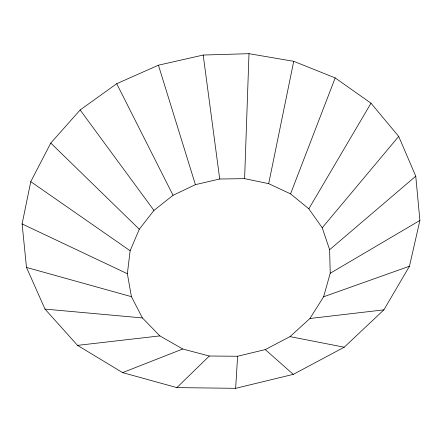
<?xml version="1.0" encoding="UTF-8"?>
<svg xmlns="http://www.w3.org/2000/svg" width="442" height="442" viewBox="0 0 442 442"><rect width="100%" height="100%" fill="white"/><g stroke="black" fill="none" stroke-linecap="round" stroke-linejoin="round"><path stroke-width="0.66" d="M244.608 178.651L219.718 179.004L195.414 184.651L173.054 195.298L153.943 210.414L139.285 229.238L130.147 250.758L127.357 273.725L131.423 296.659L142.418 317.936L159.871 335.898L182.717 348.998L209.32 356.02L237.608 356.252L265.261 349.594L290.024 336.622L309.947 318.494L323.61 296.781L330.224 273.261L329.627 249.719L322.224 227.785L308.825 208.817L290.554 193.867L268.686 183.662L244.608 178.651L248.995 53.681L203.198 55.046L158.424 65.195L116.721 83.709L80.146 109.97L50.786 143.059L30.763 181.651L22.1 223.928L26.498 267.432L44.996 309.096L77.538 345.373L122.578 372.612L176.866 387.606L235.647 388.319L293.284 374.368L344.207 347.208L383.888 309.853L409.463 266.233L419.9 220.447L415.756 176.192L398.695 136.412L370.998 103.207L335.18 77.919L293.726 61.311L248.995 53.681M235.647 388.319L237.608 356.252M268.686 183.662L293.726 61.311M290.554 193.867L335.18 77.919M308.825 208.817L370.998 103.207M322.224 227.785L398.695 136.412M176.866 387.606L209.32 356.02M329.627 249.719L415.756 176.192M330.224 273.261L419.9 220.447M122.578 372.612L182.717 348.998M323.61 296.781L409.463 266.233M309.947 318.494L383.888 309.853M77.538 345.373L159.871 335.898M44.996 309.096L142.418 317.936M290.024 336.622L344.207 347.208M26.498 267.432L131.423 296.659M22.1 223.928L127.357 273.725M30.763 181.651L130.147 250.758M265.261 349.594L293.284 374.368M50.786 143.059L139.285 229.238M80.146 109.97L153.943 210.414M116.721 83.709L173.054 195.298M158.424 65.195L195.414 184.651M203.198 55.046L219.718 179.004"/></g></svg>
